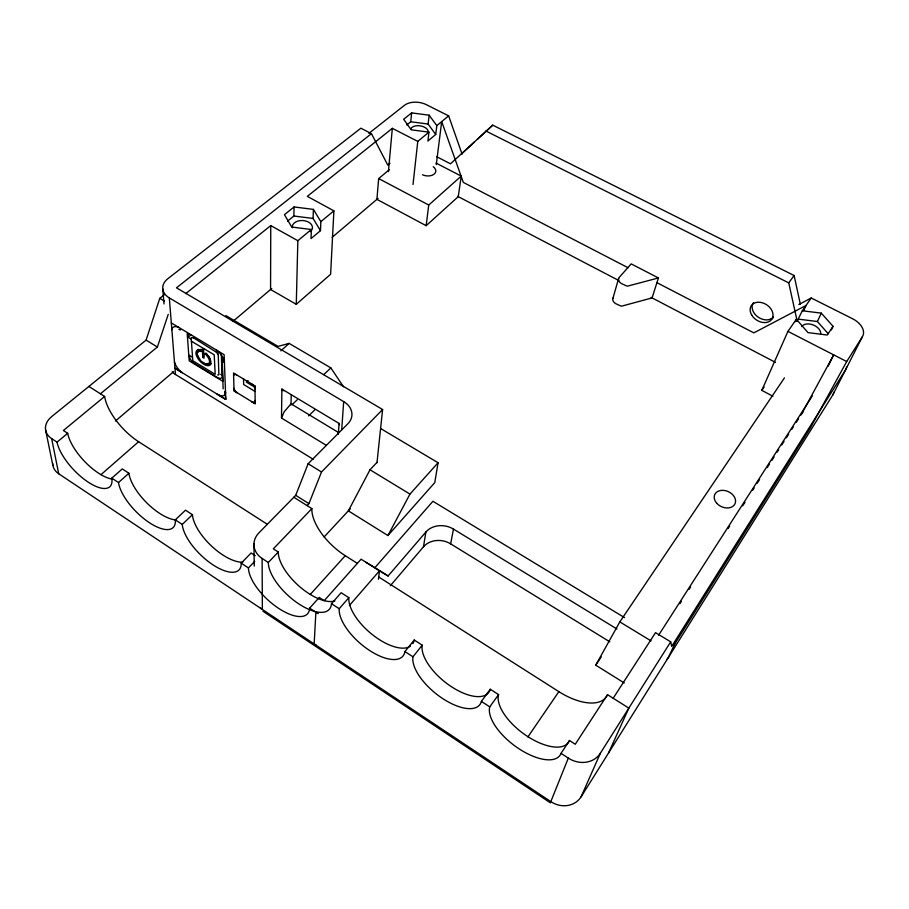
<?xml version="1.0" encoding="UTF-8"?>
<svg xmlns="http://www.w3.org/2000/svg" width="909" height="909" viewBox="0 0 909 909"><rect width="100%" height="100%" fill="white"/><g stroke="black" fill="none" stroke-linecap="round" stroke-linejoin="round"><path stroke-width="1.36" d="M296.277 304.31L297.845 240.703L270.757 225.591L270.564 289.505L296.277 304.31L330.615 274.257L333.898 210.843L307.299 196.367L392.336 128.339L417.776 141.395L428.946 132.146L411.198 129.817L403.664 119.272L411.652 112.886L429.15 115.204L436.809 125.635L435.718 134.487L427.9 141.02L428.946 132.146M223.148 388.859L221.978 359.396M326.274 445.33L281.495 418.038L281.892 389.063L339.068 423.446L339.546 424.753M191.322 341.023L191.197 338.012A3.261 1.602 48.2 0 1 191.583 337.5L193.435 337.784L217.444 352.862L218.24 354.794L218.887 374.588A3.238 1.591 47.3 0 1 218.376 374.951L218.149 374.985A3.238 1.591 47.3 0 1 217.592 374.917M287.505 221.171L293.891 216.024L294.084 206.945L313.4 209.4L320.854 221.637L320.479 230.681L311.037 238.567L311.344 229.511L291.721 227.034L284.449 214.649L294.084 206.945M290.994 404.948L291.21 395.279M320.479 230.681L313.071 218.455L313.4 209.4M164.245 294.811L159.791 298.322L146.088 340.125L51.643 416.629A21.157 15.408 -9.4 0 0 51.643 438.604L57.028 442.138A37.155 14.692 46.6 0 0 88.241 482.168A37.155 14.692 46.6 0 0 111.807 478.145L118.5 482.543A37.576 15.351 45.5 0 0 149.474 522.743A37.576 15.351 45.5 0 0 175.312 519.88L182.255 524.436A38.098 15.998 44.2 0 0 212.933 564.819A38.098 15.998 44.2 0 0 241.215 563.182L248.43 567.92A38.746 16.646 42.7 0 0 278.768 608.451A38.746 16.646 42.7 0 0 309.651 608.155L315.889 612.257L314.15 643.958A21.066 18.373 -1 0 0 316.468 645.299M338.341 434.309L339.068 423.446M341.716 429.798L343.682 401.608L169.313 297.913A19.725 13.533 -1.7 0 1 167.745 278.79L360.896 128.192L371.451 133.657L387.779 165.108L389.961 163.302M281.495 418.038L284.153 411.8L291.028 403.835L338.228 432.343M389.461 169.585L378.667 178.562L376.917 199.355L426.162 225.682L458.25 196.651L461.249 176.107L436.059 163.097M388.404 171.596L392.336 128.339M406.755 124.965L410.732 121.761L411.652 112.886M376.985 462.715L382.598 409.527L176.494 287.812L371.451 133.657M413.016 184.527L417.776 141.395M435.718 134.487L428.116 124.056L429.15 115.204M378.451 579.26L379.462 570.863L361.078 559.205L324.195 600.679L319.229 597.44L309.651 608.155M426.162 225.682L428.73 205.036L461.249 176.107M436.286 164.506L441.694 121.59L463.329 182.402L628.074 267.735M390.325 585.737L423.469 546.82L425.889 532.015A20.1 16.623 10.2 0 1 453.466 529.083L616.916 628.983M380.871 428.662L438.047 462.738L434.797 482.577L387.927 535.549L348.352 510.869L370.008 469.771L377.03 462.317M609.803 641.822L450.648 543.855L453.466 529.083M612.893 298.459L618.631 278.404M658.423 277.961L627.812 286.062A4.011 2.693 15.4 0 1 626.483 285.88L621.745 283.722A6.397 4.284 15.2 0 1 619.222 277.427L631.176 263.883L658.423 277.961L652.083 297.902L621.904 306.083A3.943 2.693 15.5 0 1 620.597 305.901L615.938 303.754A6.295 4.284 15.3 0 1 613.143 297.947M100.433 393.779L157.382 347.022L168.245 314.332M260.338 607.905A20.918 17.737 -4.6 0 0 262.36 609.45L262.11 558.444A22.077 18.169 -2.8 0 1 258.94 532.844L295.709 495.337L308.128 463.726L347.874 423.742A20.702 15.783 3 0 0 343.682 401.608M307.049 505.574L308.924 503.631L321.513 471.998L382.598 409.527M52.688 463.363A20.464 15.226 -10.4 0 0 58.721 473.782L550.82 801.624L568.318 758.095A24.088 21.237 32.3 0 0 600.372 753.22L670.694 641.834L655.537 632.641L613.177 698.248M550.82 801.624A22.759 20.509 36.4 0 0 581.124 796.784L600.372 753.22M772.9 396.256L761.81 390.359L787.921 331.376L796.375 319.275L808.021 332.626L827.281 335.023L833.053 326.32L821.293 313.139L802.317 310.764L797.079 321.297M795.307 321.684L796.375 319.275M803.715 310.605L806.01 305.481L811.237 297.993L852.483 318.707A18.248 11.681 22.4 0 1 862.38 336.75L832.712 395.097L581.124 796.784M608.519 753.038L628.846 708.111L607.519 694.681A47.893 23.816 36.4 0 1 558.865 691.647L378.667 576.954M828.156 333.671L817.396 321.513L821.293 313.139M862.38 336.75L846.699 361.543L810.408 427.844L674.842 643.788L668.41 657.423A20.85 17.18 28.6 0 1 667.058 659.241M831.337 329.91L833.053 326.32M828.065 366.293L833.678 354.862L801.749 413.731M387.927 535.549L409.959 494.098L438.047 462.738M624.244 682.954L595.736 665.161L619.824 621.892L784.444 377.86M658.627 635.186L812.294 395.983M679.898 603.69L681.432 601.303M689.09 589.373L690.624 586.987M728.143 528.504L729.677 526.118M742.698 505.824L744.994 502.245M752.652 490.315L754.186 487.928M757.254 483.156L759.549 479.566M767.207 467.635L769.503 464.056M771.798 460.477L774.093 456.897M777.161 452.125L778.695 449.728M781.751 444.956L784.047 441.376M786.353 437.797L788.648 434.218M791.705 429.446L793.239 427.06M796.307 422.287L798.602 418.697M800.897 415.118L803.192 411.538M607.519 694.681L575.261 744.255L569.477 740.505A42.609 19.68 36.9 0 1 527.64 736.495A42.609 19.68 36.9 0 1 498.598 694.624L490.269 689.238A41.348 19.078 38.9 0 1 451.796 686.954A41.348 19.078 38.9 0 1 422.219 645.185L414.22 640.016L404.925 651.56A40.61 18.203 40.8 0 1 369.622 650.503A40.61 18.203 40.8 0 1 339.205 608.712L331.478 603.678A39.746 17.521 42.5 0 1 299.141 604.121A39.746 17.521 42.5 0 1 268.314 562.489L262.11 558.444M404.925 651.56L412.97 656.809A41.666 18.839 39 0 0 442.91 698.714A41.666 18.839 39 0 0 481.384 701.407L489.758 706.872A42.95 19.441 37.1 0 0 519.164 748.891A42.95 19.441 37.1 0 0 561.046 753.356L569.477 740.505M595.736 665.161L601.258 656.946M527.913 736.915L558.865 691.647M761.81 390.359L764.128 386.995M802.317 310.764L806.01 305.481L753.834 332.864L657.002 282.71M489.758 706.872L498.598 694.624M797.25 321.513L788.751 282.869L794.114 275.507L492.735 125.147L450.489 163.813L436.672 156.7M481.384 701.407L490.269 689.238M412.97 656.809L422.219 645.185M200.4 350.124L201.014 351.442L199.707 351.215A8.124 3.988 47.7 0 0 198.923 358.532A8.124 3.988 47.7 0 0 208.263 364.179A8.124 3.988 47.7 0 0 206.559 355.362L205.184 353.965L205.695 353.328L207.195 354.862A9.76 4.795 47.7 0 1 209.24 365.452A9.76 4.795 47.7 0 1 198.026 358.68A9.76 4.795 47.7 0 1 198.969 349.885L201.298 349.363M349.42 605.451L379.462 570.863L388.109 575.976L425.889 532.015M339.205 608.712L348.84 597.69L341.148 592.713L331.478 603.678M365.952 562.296L374.94 567.625L432.911 501.279L624.574 617.643M310.219 594.52L345.261 555.694A44.439 21.555 42.5 0 1 311.878 508.62L293.823 497.257M324.127 536.935L350.249 508.824M268.314 562.489L278.279 552.024L273.348 548.82L311.878 508.62M248.43 567.92L254.702 561.398M241.215 563.182L251.111 552.99L255.213 555.672M308.583 415.902L314.696 409.97M182.255 524.436L192.413 514.699A37.826 16.214 44.2 0 0 211.433 545.957A37.826 16.214 44.2 0 0 242.771 562.182M175.312 519.88L185.504 510.176L192.413 514.699M292.164 404.585L297.254 399.755M323.718 374.656L330.842 367.895L343.5 386.757M461.272 154.2L474.464 142.02M477.509 139.202L492.735 125.147M280.836 350.874L289.153 343.397L330.842 367.895M248.089 380.53L246.35 382.098L254.815 387.223M118.5 482.543L128.919 473.259A37.314 15.567 45.5 0 0 146.803 502.904A37.314 15.567 45.5 0 0 175.857 519.959M111.807 478.145L122.26 468.919L128.919 473.259M100.99 474.646L138.623 441.717L267.36 524.3M205.184 353.965L206.082 353.203L207.445 354.59M204.457 349.272L203.548 350.033L204.002 358.191L202.752 357.442L203.65 356.68L203.275 349.874M115.42 421.003L173.596 371.69M232.852 321.468L271.757 288.494M332.069 237.374L378.064 198.389M191.197 339.091L188.095 337.228L190.799 334.978M297.845 240.703L311.344 229.511M320.854 221.637L333.898 210.843M436.809 125.635L448.626 115.852L462.067 154.064M57.028 442.138L67.686 433.309A36.894 14.908 46.7 0 0 111.33 478.975M138.623 441.717A41.632 18.18 47.1 0 1 104.649 396.46L63.391 430.502L67.686 433.309M185.652 293.675L270.757 225.591M368.872 133.384L404.46 105.308A15.953 9.658 7.5 0 1 426.412 104.694L448.626 115.852M770.321 319.638L772.798 318.332M798.841 304.549L811.237 297.993M289.153 343.397L278.018 346.386L225.818 315.582M283.938 390.677L282.483 390.427L281.892 389.063M798.568 319.173L817.396 321.513M293.891 216.024L313.071 218.455M410.732 121.761L428.116 124.056M201.912 350.681L200.605 350.454A8.113 3.988 47.7 0 0 198.253 351.908M178.88 329.388L180.584 329.933M218.308 394.847L225.784 399.426L224.943 391.472L225.557 393.154A11.726 5.704 47 0 1 218.308 394.847L216.899 393.972M192.867 337.512L193.435 337.784M485.929 131.044L788.751 282.869M787.921 331.376L846.699 361.543M457.659 196.333L618.665 280.449M651.128 297.402L775.502 362.384M378.667 178.562L428.73 205.036M224.387 361.441L223.807 361.134L224.432 362.691L223.398 358.498A12.078 5.999 47.6 0 0 216.376 350.033M178.891 327.49L178.914 327.501A12.022 5.863 48.4 0 0 171.869 329.751M159.791 298.322L164.393 301.061M171.324 322.922L224.137 354.703L225.784 399.426L174.96 368.236L169.313 297.913M203.548 350.033L202.309 349.283L202.752 357.442M255.02 388.825L254.986 385.95L233.533 372.974L234.056 390.859L255.168 403.732L254.918 400.494L255.145 401.187A4.761 2.375 46.3 0 1 252.088 401.858L251.498 401.494M255.145 391.518L243.657 384.518L243.51 378.587M192.356 357.157L189.311 355.305L189.367 356.192A6.681 3.25 47.8 0 0 194.731 363.702L217.183 377.383A6.704 3.295 47.3 0 0 222.16 376.121L221.376 356.396M370.008 469.771L409.959 494.098M619.824 621.892L651.026 640.89M252.077 401.846L255.168 403.732L254.986 385.95M234.056 390.859L237.113 392.722A4.761 2.352 46.7 0 1 233.988 388.291M146.088 340.125L157.382 347.022M172.278 371.895A18.475 13.362 -3 0 0 175.471 374.474L313.207 459.272M308.128 463.726L321.513 471.998M295.709 495.337L308.924 503.631M374.94 567.625L388.109 575.976M88.889 386.45L104.649 396.46M345.261 555.694L357.192 563.285M561.046 753.356L568.318 758.095M262.974 611.234L550.468 802.874M215.956 351.363L218.217 354.567M794.114 275.507L800.375 304.401M670.694 641.834L671.671 646.413L845.495 369.974A17.726 11.669 22.9 0 0 846.574 367.111M45.62 430.059L52.858 465.363M51.643 438.604L58.721 473.782M162.722 288.63L164.029 303.97M175.471 374.474L174.96 368.225L182.266 372.724A11.681 5.59 47.7 0 1 174.448 361.862M188.095 337.228L188.038 336.307A6.817 3.352 48.2 0 1 188.913 334.148M187.209 333.592L189.208 360.862L222.91 381.348L222.387 365.804M222.012 357.192L222.228 362.668M225.5 391.859L225.557 393.154M253.952 543.855L254.247 566.08M208.604 356.078A8.113 3.988 47.7 0 1 207.309 363.543M211.24 363.759A9.749 4.795 47.7 0 1 202.9 362.293M199.775 359.112A9.749 4.795 47.7 0 1 198.594 349.306M221.148 355.101A6.84 3.409 47.7 0 1 221.307 355.771M222.001 374.974A6.693 3.306 47.3 0 1 220.671 374.315M833.803 392.256A17.339 11.647 23.3 0 1 832.712 395.097M773.491 316.889A12.272 9.158 32.9 0 1 757.97 317.002A12.272 9.158 32.9 0 1 753.516 302.674M410.379 646.208A40.303 18.43 40.8 0 1 372.531 634.766A40.303 18.43 40.8 0 1 348.84 597.69M414.22 640.016A40.303 18.43 40.8 0 1 412.902 643.606M334.887 600.951A39.451 17.748 42.5 0 1 299.652 586.646A39.451 17.748 42.5 0 1 278.279 552.024M433.229 166.699A8.931 5.67 7.8 0 1 433.957 174.278A8.931 5.67 7.8 0 1 422.435 174.778M251.861 384.064A4.818 2.42 46.6 0 1 255.009 388.575M233.613 375.61A4.818 2.409 46.9 0 1 236.635 374.849M674.842 643.788A21.18 17.305 28 0 1 673.478 645.617M423.469 546.82A19.793 16.532 10.1 0 1 450.648 543.855M292.357 227.704A10.101 6.727 3.4 0 1 305.083 220.853A10.101 6.727 3.4 0 1 310.367 231.625M410.709 128.737A9.135 5.613 7.6 0 1 421.151 125.987A9.135 5.613 7.6 0 1 428.298 132.521M801.727 326.536A10.306 6.704 21.7 0 1 813.43 325.036A10.306 6.704 21.7 0 1 820.657 334.228M318.286 613.632A21.827 18.68 0.1 0 1 315.889 612.257M191.424 341.25L192.788 360.759L215.172 374.315L214.217 354.805L191.424 341.25M716.576 503.052A11.124 8.272 24.4 0 0 734.87 504.063A11.124 8.272 24.4 0 0 723.246 490.349A11.124 8.272 24.4 0 0 716.576 503.052M751.709 315.059A12.294 9.147 33 0 0 771.559 319.582A12.294 9.147 33 0 0 761.492 302.561A12.294 9.147 33 0 0 751.709 315.059"/></g></svg>
